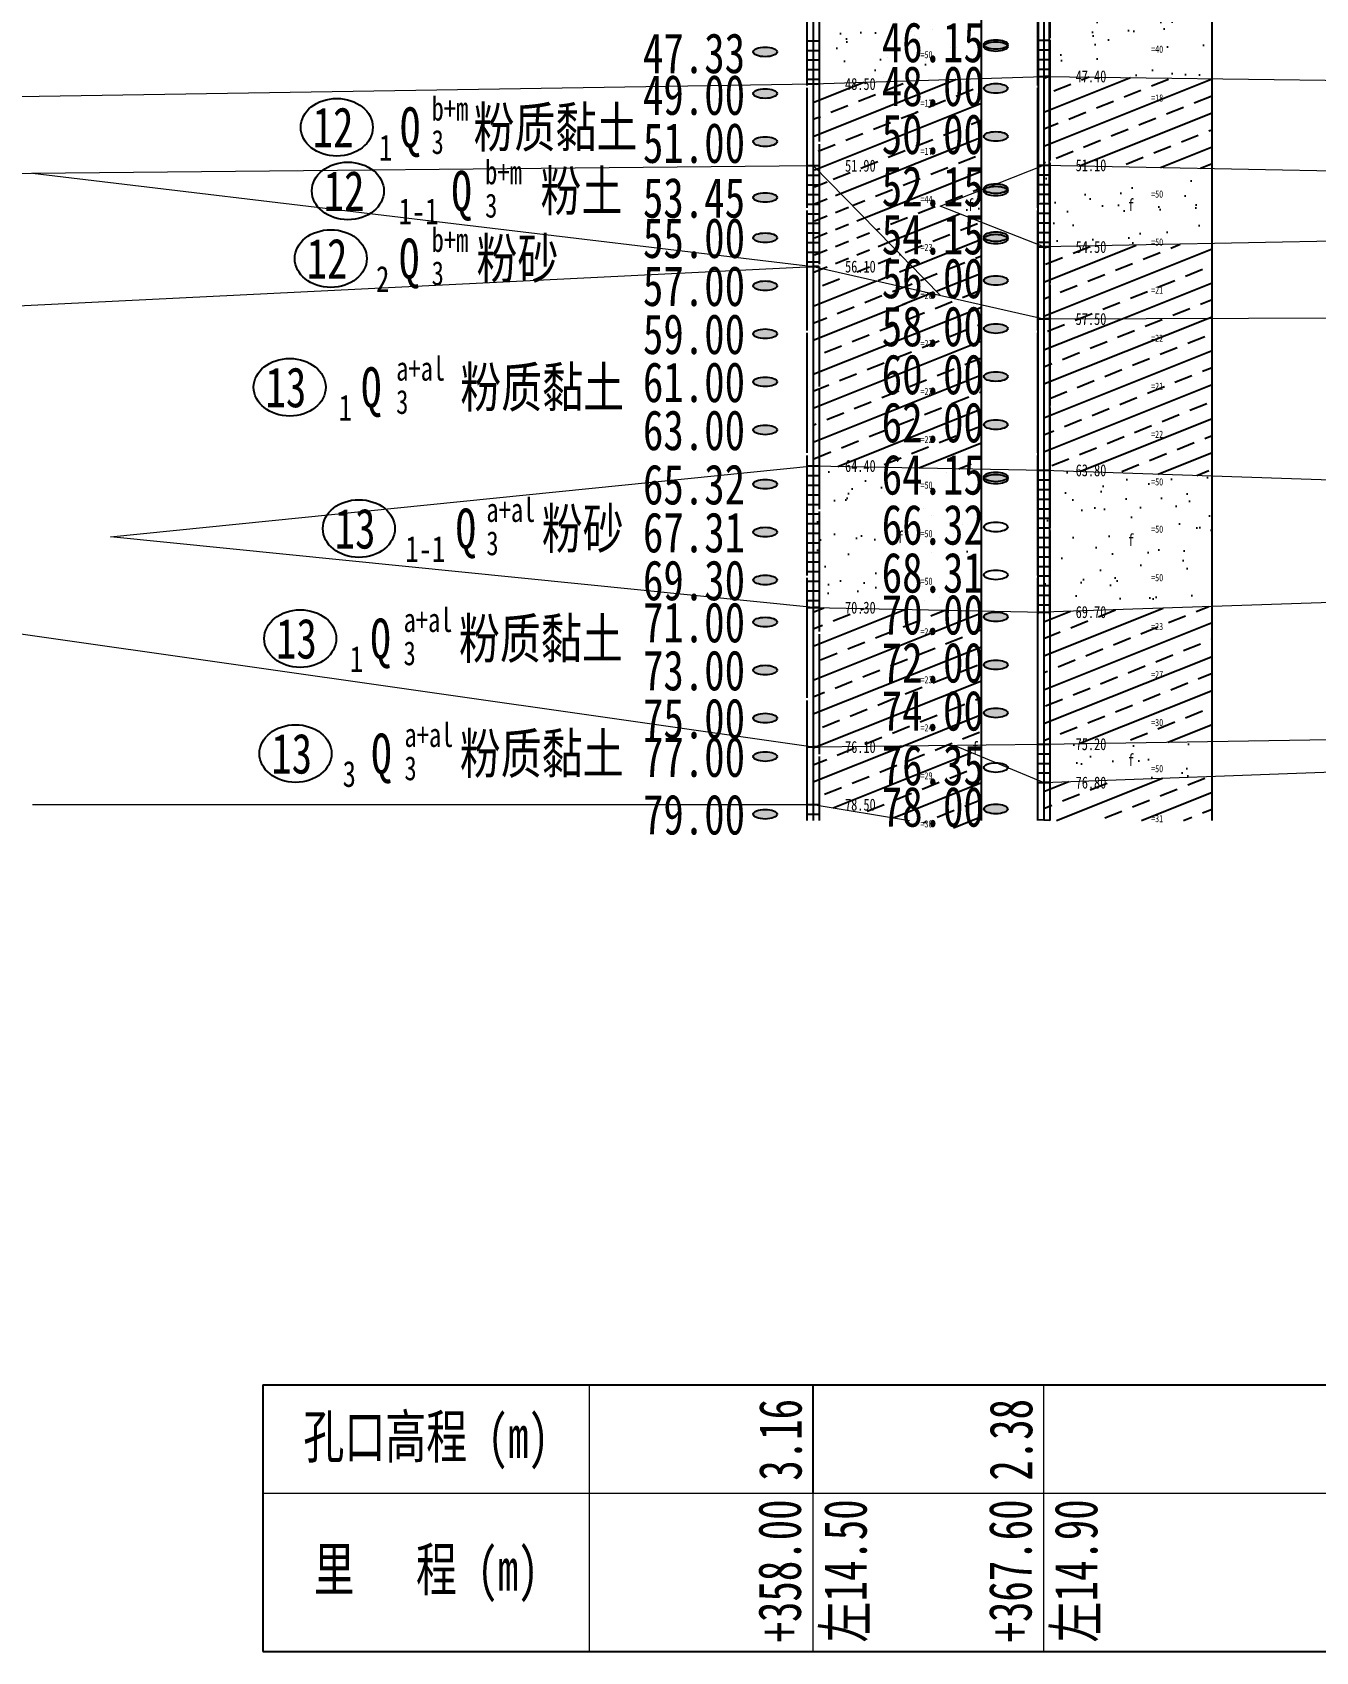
# Model space of a CAD drawing. Header units: millimetres. Extents: x 946 to 3601, y 223 to 2569.
# Drawn here: x 1555.8 to 1609.2, y 483.1 to 550.6 of the extents above; entities that cross this region are included whole.
import ezdxf
from ezdxf.enums import TextEntityAlignment as Align

# ---------------------------------------------------------------- set-up
doc = ezdxf.new("R2010")
doc.units = ezdxf.units.MM
doc.linetypes.add('sx', pattern=[10, 5, 0, 5, 0])
for name, color, linetype in [('dz-temp', 4, 'Continuous'), ('GiCAD_PouMian', 7, 'Continuous'), ('GICAD_QUYANG', 7, 'Continuous'), ('地质-地层符号', 3, 'Continuous'), ('地质-填充花纹', 8, 'Continuous'), ('地质-标贯', 7, 'Continuous'), ('地质-钻孔', 7, 'Continuous')]:
    doc.layers.add(name, color=color, linetype=linetype)
for name, color, linetype, lineweight in [('地质-地层线', 7, 'Continuous', 15), ('地质-文字', 7, 'Continuous', 15), ('地质-标注栏', 1, 'Continuous', 25), ('标注线及字体', 7, 'Continuous', 15)]:
    doc.layers.add(name, color=color, linetype=linetype, lineweight=lineweight)
doc.styles.add('剖线方向', font='', dxfattribs={"width": 0.7, "height": 2.5})
doc.styles.add('叠加符号', font='', dxfattribs={"width": 0.7, "height": 2.5})
doc.styles.add('地层编号', font='', dxfattribs={"width": 0.7, "height": 3})
doc.styles.add('层底标注', font='', dxfattribs={"width": 0.7, "height": 2.5})
doc.styles.add('岩土名称', font='', dxfattribs={"width": 0.7, "height": 3})
doc.styles.add('时代', font='', dxfattribs={"width": 0.7, "height": 3})
doc.styles.add('标注栏数据', font='', dxfattribs={"width": 0.7, "height": 2.5})
doc.styles.add('标注栏项目', font='', dxfattribs={"width": 0.7, "height": 2.5})
doc.styles.add('标贯动探', font='', dxfattribs={"width": 0.7, "height": 1.5})
doc.styles.get('剖线方向').set_extended_font_data('仿宋_GB2312')
doc.styles.get('叠加符号').set_extended_font_data('仿宋_GB2312')
doc.styles.get('地层编号').set_extended_font_data('仿宋_GB2312')
doc.styles.get('层底标注').set_extended_font_data('仿宋_GB2312')
doc.styles.get('岩土名称').set_extended_font_data('仿宋_GB2312')
doc.styles.get('时代').set_extended_font_data('仿宋_GB2312')
doc.styles.get('标注栏数据').set_extended_font_data('仿宋_GB2312')
doc.styles.get('标注栏项目').set_extended_font_data('仿宋_GB2312')
doc.styles.get('标贯动探').set_extended_font_data('仿宋_GB2312')
pattern_1 = [(17.062863, (0, 0), (2.79036967, 1.248899855), [-5.9751498, 0, -4.4813624, 0, -4.4813624, 0]), (3.01447, (0, 0), (7.2145321, 1.8094251), [-2.978456, 0, -7.7439854, 0, -1.7870735, 0]), (345.966575, (-5.3654, 0), (11.0733864, -1.5019982), [-1.573447, 0, -6.293788, 0, -7.3427527, 0]), (17.06286, (0, 0), (-2.941879, 3.021541), [-3.983433, 0, -4.979292, 0, -4.481362, 0]), (3.01447, (0, 0), (4.858372, 4.093388), [-3.574147, 0, -5.361221, 0, -1.7870735, 0]), (345.7037, (-5.3654, 0), (5.2409553, 1.250378), [-2.088827, 0, -6.788688, 0, -10.444135, 0]), (339.87047, (-5.3654, 0), (6.9800505, 1.196567), [-0.942291, 0, -3.769163, 0, -3.769163, 0]), (17.06286, (0, 0), (6.5425438, 3.7545058), [-1.4937875, 0, -1.4937875, 0, -4.4813624, 0]), (3.01447, (0, 0), (2.716851, 3.980613), [-3.574147, 0, -7.743985, 0, -1.787074, 0]), (345.7037, (-5.3654, 0), (15.682466, 1.374167), [-6.266481, 0, -2.611034, 0, -2.611034, 0]), (339.87047, (-5.3654, 0), (230427.237503, -84451.983463), [-1.187286, 0, -9.894053, 0, -0.94229, 0])]
pattern_2 = [(21.80141, (0, 0), (-1.7677652, 0.7071061), []), (21.80141, (1.75, 0), (-1.7677652, 0.7071061), [0.76157655, -0.4759851])]

# ---------------------------------------------------------------- blocks, each defined once
blk = doc.blocks.new('WipeoutBlock')
at = {"color": 7}
blk.add_wipeout([(0, 0), (0, 1), (1, 1), (1, 0)], dxfattribs=at)
blk = doc.blocks.new('gkqy_rao.dwg不标1')
at = {"layer": 'GICAD_QUYANG', "color": 7}
blk.add_circle((0, 0), 1, dxfattribs=at)
blk = doc.blocks.new('gkqy_yuan.dwg不标1')
at = {"layer": 'GiCAD_PouMian'}
h = blk.add_hatch(color=7, dxfattribs=at)
edge = h.paths.add_edge_path()
edge.add_arc((0, 0), 1, 0, 360)
at = {"layer": 'GICAD_QUYANG', "color": 7}
blk.add_circle((0, 0), 1, dxfattribs=at)

msp = doc.modelspace()

# ---------------------------------------------------------------- hatches: boundary and pattern name
at = {"layer": '地质-填充花纹', "linetype": 'Continuous'}
h = msp.add_hatch(dxfattribs=at)
h.set_pattern_fill('GLXS', color=256, scale=0.25, style=0, pattern_type=2)
h.set_pattern_definition(pattern_1)
h.paths.add_polyline_path([(1595.288, 559.955), (1595.288, 548.638), (1588.288, 548.406), (1588.288, 557.006), (1591.854, 561.581)])
h = msp.add_hatch(dxfattribs=at)
h.set_pattern_fill('GLXS', color=256, scale=0.25, style=0, pattern_type=2)
h.set_pattern_definition(pattern_1)
h.paths.add_polyline_path([(1604.888, 557.258), (1604.888, 548.63), (1597.888, 548.724), (1597.888, 557.424)])
h = msp.add_hatch(dxfattribs=at)
h.set_pattern_fill('GLYNT', color=256, scale=0.25, style=0, pattern_type=2)
h.set_pattern_definition(pattern_2)
h.paths.add_polyline_path([(1604.888, 548.63), (1604.888, 544.889), (1597.888, 545.024), (1597.888, 548.724)])
h = msp.add_hatch(dxfattribs=at)
h.set_pattern_fill('GLXS', color=256, scale=0.25, style=0, pattern_type=2)
h.set_pattern_definition(pattern_1)
h.paths.add_polyline_path([(1604.888, 544.889), (1604.888, 541.759), (1597.888, 541.624), (1597.888, 545.024)])
h = msp.add_hatch(dxfattribs=at)
h.set_pattern_fill('GLXS', color=256, scale=0.25, style=0, pattern_type=2)
h.set_pattern_definition(pattern_1)
h.paths.add_polyline_path([(1595.288, 542.647), (1593.568, 543.324), (1595.288, 544.001)])
h = msp.add_hatch(dxfattribs=at)
h.set_pattern_fill('GLYNT', color=256, scale=0.25, style=0, pattern_type=2)
h.set_pattern_definition(pattern_2)
h.paths.add_polyline_path([(1604.888, 538.648), (1597.888, 538.624), (1597.888, 541.624), (1604.888, 541.759)])
h = msp.add_hatch(dxfattribs=at)
h.set_pattern_fill('GLYNT', color=256, scale=0.25, style=0, pattern_type=2)
h.set_pattern_definition(pattern_2)
h.paths.add_polyline_path([(1604.888, 532.09), (1597.888, 532.324), (1597.888, 538.624), (1604.888, 538.648)])
h = msp.add_hatch(dxfattribs=at)
h.set_pattern_fill('GLXS', color=256, scale=0.25, style=0, pattern_type=2)
h.set_pattern_definition(pattern_1)
h.paths.add_polyline_path([(1604.888, 532.09), (1604.888, 526.658), (1597.888, 526.424), (1597.888, 532.324)])
h = msp.add_hatch(dxfattribs=at)
h.set_pattern_fill('GLYNT', color=256, scale=0.25, style=0, pattern_type=2)
h.set_pattern_definition(pattern_2)
h.paths.add_polyline_path([(1595.288, 526.473), (1595.288, 520.892), (1594.142, 520.878), (1588.288, 520.806), (1588.288, 526.606)])
h = msp.add_hatch(dxfattribs=at)
h.set_pattern_fill('GLYNT', color=256, scale=0.25, style=0, pattern_type=2)
h.set_pattern_definition(pattern_2)
h.paths.add_polyline_path([(1604.888, 521.041), (1597.888, 520.924), (1597.888, 526.424), (1604.888, 526.658)])
h = msp.add_hatch(dxfattribs=at)
h.set_pattern_fill('GLYNT', color=256, scale=0.25, style=0, pattern_type=2)
h.set_pattern_definition(pattern_2)
h.paths.add_polyline_path([(1595.288, 520.403), (1595.288, 517.253), (1588.288, 518.406), (1588.288, 520.806), (1594.142, 520.878)])
h = msp.add_hatch(dxfattribs=at)
h.set_pattern_fill('GLXS', color=256, scale=0.25, style=0, pattern_type=2)
h.set_pattern_definition(pattern_1)
h.paths.add_polyline_path([(1604.888, 519.587), (1597.888, 519.324), (1597.888, 520.924), (1604.888, 521.041)])
h = msp.add_hatch(dxfattribs=at)
h.set_pattern_fill('GLYNT', color=256, scale=0.25, style=0, pattern_type=2)
h.set_pattern_definition(pattern_2)
h.paths.add_polyline_path([(1597.888, 519.324), (1604.888, 519.587), (1604.888, 517.745), (1597.888, 517.745)])
h = msp.add_hatch(dxfattribs=at)
h.set_pattern_fill('GLXS', color=256, scale=0.25, style=0, pattern_type=2)
h.set_pattern_definition(pattern_1)
h.paths.add_polyline_path([(1588.288, 518.406), (1592.299, 517.745), (1588.288, 517.745)])

# ---------------------------------------------------------------- linework, layer by layer
at = {"layer": 'dz-temp', "color": 7, "linetype": 'Continuous'}
for p, q in [((1588.288, 598.834), (1588.288, 517.745)), ((1595.288, 517.745), (1595.288, 598.834)), ((1597.888, 598.834), (1597.888, 517.745)), ((1604.888, 517.745), (1604.888, 598.834))]:
    msp.add_line(p, q, dxfattribs=at)
at = {"layer": '地质-地层符号', "color": 7, "linetype": 'Continuous'}
for centre in [(1568.459, 546.603), (1568.919, 543.954), (1568.208, 541.138), (1566.498, 535.78), (1569.377, 529.898), (1566.937, 525.318), (1566.739, 520.531)]:
    msp.add_ellipse(centre, major_axis=(-1.5, 0), ratio=0.8, dxfattribs=at)
at = {"layer": '地质-地层线', "color": 7}
for p, q in [((1588.288, 548.406), (1597.888, 548.724)), ((1597.888, 548.724), (1793.688, 546.084)), ((1523.288, 544.385), (1588.288, 545.006)), ((1593.568, 543.324), (1597.888, 545.024)), ((1597.888, 545.024), (1685.998, 543.324)), ((1597.888, 541.624), (1593.568, 543.324)), ((1685.998, 543.324), (1597.888, 541.624)), ((1597.888, 538.624), (1793.688, 539.284)), ((1588.288, 532.506), (1597.888, 532.324)), ((1597.888, 532.324), (1685.998, 529.374)), ((1685.998, 529.374), (1597.888, 526.424)), ((1542.202, 527.385), (1555.788, 525.446)), ((1588.288, 526.606), (1597.888, 526.424)), ((1597.888, 520.924), (1793.688, 524.184)), ((1597.888, 519.324), (1674.298, 522.196)), ((1588.288, 520.806), (1597.888, 520.924)), ((1594.142, 520.878), (1597.888, 519.324)), ((1555.788, 518.406), (1588.288, 518.406)), ((1588.288, 518.406), (1592.299, 517.745)), ((1578.981, 483.145), (1578.981, 494.245)), ((1565.374, 489.745), (1818.857, 489.745))]:
    msp.add_line(p, q, dxfattribs=at)
at = {"layer": '地质-标注栏', "linetype": 'Continuous'}
for p, q in [((1565.374, 494.245), (1818.857, 494.245)), ((1565.374, 494.245), (1565.374, 483.145)), ((1565.374, 483.145), (1818.857, 483.145))]:
    msp.add_line(p, q, dxfattribs=at)
at = {"layer": '地质-标注栏', "color": 7, "linetype": 'Continuous'}
msp.add_line((1588.288, 489.745), (1588.288, 494.245), dxfattribs=at)
at = {"layer": '地质-钻孔', "color": 7, "linetype": 'sx'}
for p, q in [((1588.038, 517.745), (1588.038, 596.906)), ((1588.538, 596.906), (1588.538, 517.745)), ((1597.638, 517.745), (1597.638, 596.124)), ((1598.138, 596.124), (1598.138, 517.745))]:
    msp.add_line(p, q, dxfattribs=at)
at = {"layer": '地质-钻孔', "color": 7, "linetype": 'Continuous'}
for p, q in [((1597.638, 517.773), (1597.714, 596.154)), ((1598.063, 596.154), (1598.138, 517.745)), ((1588.038, 550.206), (1588.538, 550.206)), ((1597.638, 550.224), (1598.138, 550.224)), ((1588.038, 549.806), (1588.538, 549.806)), ((1588.038, 549.406), (1588.538, 549.406)), ((1597.638, 549.824), (1598.138, 549.824)), ((1597.638, 549.424), (1598.138, 549.424)), ((1588.038, 549.006), (1588.538, 549.006)), ((1597.638, 549.024), (1598.138, 549.024)), ((1597.638, 548.724), (1598.138, 548.724)), ((1597.638, 548.724), (1598.138, 548.724)), ((1597.638, 548.724), (1598.138, 548.724)), ((1598.138, 548.724), (1597.888, 548.724)), ((1597.888, 548.724), (1597.888, 545.024)), ((1588.038, 548.606), (1588.538, 548.606)), ((1588.038, 548.406), (1588.538, 548.406)), ((1588.038, 548.406), (1588.538, 548.406)), ((1588.038, 545.006), (1588.538, 545.006)), ((1588.038, 545.006), (1588.538, 545.006)), ((1588.038, 545.006), (1588.538, 545.006)), ((1597.638, 545.024), (1598.138, 545.024)), ((1597.638, 545.024), (1598.138, 545.024)), ((1597.638, 545.024), (1598.138, 545.024)), ((1588.038, 544.606), (1588.538, 544.606)), ((1588.038, 544.206), (1588.538, 544.206)), ((1597.638, 544.624), (1598.138, 544.624)), ((1597.638, 544.224), (1598.138, 544.224)), ((1588.038, 543.806), (1588.538, 543.806)), ((1588.038, 543.406), (1588.538, 543.406)), ((1597.638, 543.824), (1598.138, 543.824)), ((1597.638, 543.424), (1598.138, 543.424)), ((1588.038, 543.006), (1588.538, 543.006)), ((1597.638, 543.024), (1598.138, 543.024)), ((1588.038, 542.606), (1588.538, 542.606)), ((1588.038, 542.206), (1588.538, 542.206)), ((1597.638, 542.624), (1598.138, 542.624)), ((1597.638, 542.224), (1598.138, 542.224)), ((1588.038, 541.806), (1588.538, 541.806)), ((1588.038, 541.406), (1588.538, 541.406)), ((1597.638, 541.824), (1598.138, 541.824)), ((1597.638, 541.624), (1598.138, 541.624)), ((1597.638, 541.624), (1598.138, 541.624)), ((1597.638, 541.624), (1598.138, 541.624)), ((1598.138, 541.624), (1597.888, 541.624)), ((1597.888, 541.624), (1597.888, 538.624)), ((1588.038, 541.006), (1588.538, 541.006)), ((1588.038, 540.806), (1588.538, 540.806)), ((1588.038, 540.806), (1588.538, 540.806)), ((1588.038, 540.806), (1588.538, 540.806)), ((1588.538, 540.806), (1588.288, 540.806)), ((1588.288, 540.806), (1588.288, 532.506)), ((1597.638, 538.624), (1598.138, 538.624)), ((1597.638, 538.624), (1598.138, 538.624)), ((1597.638, 538.624), (1598.138, 538.624)), ((1598.138, 538.624), (1597.888, 538.624)), ((1597.888, 538.624), (1597.888, 532.324)), ((1588.038, 532.506), (1588.538, 532.506)), ((1588.038, 532.506), (1588.538, 532.506)), ((1588.038, 532.506), (1588.538, 532.506)), ((1588.038, 532.106), (1588.538, 532.106)), ((1597.638, 532.324), (1598.138, 532.324)), ((1597.638, 532.324), (1598.138, 532.324)), ((1597.638, 532.324), (1598.138, 532.324)), ((1597.638, 531.924), (1598.138, 531.924)), ((1588.038, 531.706), (1588.538, 531.706)), ((1588.038, 531.306), (1588.538, 531.306)), ((1597.638, 531.524), (1598.138, 531.524)), ((1588.038, 530.906), (1588.538, 530.906)), ((1597.638, 531.124), (1598.138, 531.124)), ((1597.638, 530.724), (1598.138, 530.724)), ((1588.038, 530.506), (1588.538, 530.506)), ((1588.038, 530.106), (1588.538, 530.106)), ((1597.638, 530.324), (1598.138, 530.324)), ((1597.638, 529.924), (1598.138, 529.924)), ((1588.038, 529.706), (1588.538, 529.706)), ((1588.038, 529.306), (1588.538, 529.306)), ((1597.638, 529.524), (1598.138, 529.524)), ((1588.038, 528.906), (1588.538, 528.906)), ((1588.038, 528.506), (1588.538, 528.506)), ((1597.638, 529.124), (1598.138, 529.124)), ((1597.638, 528.724), (1598.138, 528.724)), ((1588.038, 528.106), (1588.538, 528.106)), ((1597.638, 528.324), (1598.138, 528.324)), ((1597.638, 527.924), (1598.138, 527.924)), ((1588.038, 527.706), (1588.538, 527.706)), ((1588.038, 527.306), (1588.538, 527.306)), ((1597.638, 527.524), (1598.138, 527.524)), ((1588.038, 526.906), (1588.538, 526.906)), ((1588.038, 526.606), (1588.538, 526.606)), ((1588.038, 526.606), (1588.538, 526.606)), ((1588.038, 526.606), (1588.538, 526.606)), ((1588.538, 526.606), (1588.288, 526.606)), ((1588.288, 526.606), (1588.288, 520.806)), ((1597.638, 527.124), (1598.138, 527.124)), ((1597.638, 526.724), (1598.138, 526.724)), ((1597.638, 526.424), (1598.138, 526.424)), ((1597.638, 526.424), (1598.138, 526.424)), ((1588.038, 520.806), (1588.538, 520.806)), ((1588.038, 520.806), (1588.538, 520.806)), ((1588.038, 520.806), (1588.538, 520.806)), ((1588.538, 520.806), (1588.288, 520.806)), ((1588.288, 520.806), (1588.288, 518.406)), ((1597.638, 520.924), (1598.138, 520.924)), ((1597.638, 520.924), (1598.138, 520.924)), ((1597.638, 520.924), (1598.138, 520.924)), ((1597.638, 520.524), (1598.138, 520.524)), ((1597.638, 520.124), (1598.138, 520.124)), ((1597.638, 519.724), (1598.138, 519.724)), ((1597.638, 519.324), (1598.138, 519.324)), ((1597.638, 519.324), (1598.138, 519.324)), ((1597.638, 519.324), (1598.138, 519.324)), ((1598.138, 519.324), (1597.888, 519.324)), ((1597.888, 519.324), (1597.888, 517.745)), ((1588.038, 518.406), (1588.538, 518.406)), ((1588.038, 518.406), (1588.538, 518.406)), ((1588.038, 518.406), (1588.538, 518.406)), ((1588.038, 518.006), (1588.538, 518.006)), ((1598.138, 517.745), (1597.638, 517.773))]:
    msp.add_line(p, q, dxfattribs=at)
at = {"layer": '标注线及字体', "color": 7, "linetype": 'Continuous'}
for p, q in [((1597.888, 489.745), (1597.888, 494.245)), ((1588.288, 483.145), (1588.288, 489.745)), ((1597.888, 483.145), (1597.888, 489.745))]:
    msp.add_line(p, q, dxfattribs=at)

# ---------------------------------------------------------------- block references
at = {"color": 7, "linetype": 'Continuous'}
for name, p, xscale, yscale in [('gkqy_yuan.dwg不标1', (1595.888, 550.049), 0.5, 0.2), ('gkqy_rao.dwg不标1', (1595.888, 549.964), 0.5, 0.2), ('gkqy_yuan.dwg不标1', (1595.888, 548.224), 0.5, 0.2), ('WipeoutBlock', (1591.326, 546.879), 1.289729711171685, 0.3589189189189528), ('gkqy_yuan.dwg不标1', (1595.888, 546.224), 0.5, 0.2), ('WipeoutBlock', (1591.326, 544.879), 1.289729711171685, 0.3589189189189528), ('gkqy_yuan.dwg不标1', (1595.888, 544.049), 0.5, 0.2), ('gkqy_rao.dwg不标1', (1595.888, 543.949), 0.5, 0.2), ('WipeoutBlock', (1591.326, 542.879), 1.289729711171685, 0.3589189189189528), ('gkqy_yuan.dwg不标1', (1595.888, 542.049), 0.5, 0.2), ('gkqy_rao.dwg不标1', (1595.888, 541.949), 0.5, 0.2), ('WipeoutBlock', (1591.326, 540.879), 1.289729711171685, 0.3654054054054359), ('gkqy_yuan.dwg不标1', (1595.888, 540.224), 0.5, 0.2), ('WipeoutBlock', (1591.326, 538.879), 1.289729711171685, 0.3654054054054359), ('gkqy_yuan.dwg不标1', (1595.888, 538.224), 0.5, 0.2), ('gkqy_yuan.dwg不标1', (1595.888, 536.224), 0.5, 0.2), ('gkqy_yuan.dwg不标1', (1595.888, 534.224), 0.5, 0.2), ('gkqy_yuan.dwg不标1', (1595.888, 532.049), 0.5, 0.2), ('gkqy_rao.dwg不标1', (1595.888, 531.954), 0.5, 0.2), ('gkqy_rao.dwg不标1', (1595.888, 529.964), 0.5, 0.2), ('WipeoutBlock', (1590.362, 528.712), 1.064864864864785, 0.5448648648648304), ('gkqy_rao.dwg不标1', (1595.888, 527.969), 0.5, 0.2), ('gkqy_yuan.dwg不标1', (1595.888, 526.224), 0.5, 0.2), ('gkqy_yuan.dwg不标1', (1595.888, 524.224), 0.5, 0.2), ('gkqy_yuan.dwg不标1', (1595.888, 522.224), 0.5, 0.2), ('gkqy_rao.dwg不标1', (1595.888, 519.949), 0.5, 0.2), ('gkqy_yuan.dwg不标1', (1595.888, 518.224), 0.5, 0.2)]:
    msp.add_blockref(name, p, dxfattribs=dict(at, xscale=xscale, yscale=yscale))
at = {"linetype": 'Continuous'}
for p, xscale, yscale in [((1585.688, 549.501, 0), 1.200000009999894, 0.4800000039999577), ((1585.688, 547.766, 0), 1.200000009999894, 0.4800000039999577), ((1574.474, 546.028), 6.011891792915958, 0.8778378378378694), ((1585.688, 545.766, 0), 1.200000009999894, 0.4800000039999577), ((1585.688, 543.441, 0), 1.200000009999894, 0.4800000039999577), ((1585.688, 541.766, 0), 1.200000009999894, 0.4800000039999577), ((1585.688, 539.766, 0), 1.200000009999894, 0.4800000039999577), ((1585.688, 537.766, 0), 1.200000009999894, 0.4800000039999577), ((1574.197, 535.084), 6.011891792915958, 0.8778378378378694), ((1585.688, 535.766, 0), 1.200000009999894, 0.4800000039999577), ((1585.688, 533.766, 0), 1.200000009999894, 0.4800000039999577), ((1585.688, 531.506, 0), 1.200000009999894, 0.4800000039999577), ((1585.688, 529.511, 0), 1.200000009999894, 0.4800000039999577), ((1585.688, 527.516, 0), 1.200000009999894, 0.4800000039999577), ((1585.688, 525.766, 0), 1.200000009999894, 0.4800000039999577), ((1585.688, 523.766, 0), 1.200000009999894, 0.4800000039999577), ((1585.688, 521.766, 0), 1.200000009999894, 0.4800000039999577), ((1585.688, 520.166, 0), 1.200000009999894, 0.4800000039999577)]:
    msp.add_blockref('WipeoutBlock', p, dxfattribs=dict(at, xscale=xscale, yscale=yscale))

# ---------------------------------------------------------------- texts
at = {"color": 7, "linetype": 'Continuous', "style": '剖线方向', "width": 0.75}
for s, p in [('46.15', (1591.141, 549.312)), ('47.33', (1581.201, 548.855)), ('47.33', (1581.201, 548.855)), ('53.45', (1581.201, 542.837)), ('60.00', (1591.141, 535.487)), ('62.00', (1591.141, 533.487)), ('64.15', (1591.141, 531.312)), ('70.00', (1591.141, 525.487)), ('72.00', (1591.141, 523.487)), ('74.00', (1591.141, 521.487)), ('76.35', (1591.141, 519.212)), ('78.00', (1591.141, 517.487))]:
    msp.add_text(s, height=1.6667, dxfattribs=at).set_placement(p)
at = {"layer": '地质-地层符号', "color": 7, "linetype": 'Continuous', "width": 0.75}
for s, height, style, p in [('12', 1.6662, '地层编号', (1567.452, 545.77)), ('Q', 1.666, '时代', (1571.086, 545.77)), ('b+m', 0.9997, '时代', (1572.404, 546.881)), ('1', 1.083, '地层编号', (1570.215, 545.214)), ('3', 1, '时代', (1572.404, 545.492)), ('12', 1.6662, '地层编号', (1567.911, 543.121)), ('Q', 1.666, '时代', (1573.228, 543.121)), ('b+m', 0.9997, '时代', (1574.633, 544.232)), ('粉土', 1.6662, '岩土名称', (1576.936, 543.121)), ('1-1', 1.083, '地层编号', (1571.032, 542.566)), ('3', 1, '时代', (1574.633, 542.844)), ('Q', 1.666, '时代', (1571.048, 540.304)), ('b+m', 0.9997, '时代', (1572.405, 541.415)), ('粉砂', 1.6662, '岩土名称', (1574.275, 540.304)), ('12', 1.6662, '地层编号', (1567.201, 540.304)), ('2', 1.083, '地层编号', (1570.094, 539.749)), ('3', 1, '时代', (1572.405, 540.027)), ('13', 1.6662, '地层编号', (1565.49, 534.947)), ('Q', 1.666, '时代', (1569.468, 534.947)), ('a+al', 0.9997, '时代', (1570.929, 536.058)), ('1', 1.083, '地层编号', (1568.54, 534.391)), ('3', 1, '时代', (1570.929, 534.669)), ('a+al', 0.9997, '时代', (1574.684, 530.176)), ('13', 1.6662, '地层编号', (1568.369, 529.065)), ('Q', 1.666, '时代', (1573.405, 529.065)), ('粉砂', 1.6662, '岩土名称', (1576.99, 529.065)), ('1-1', 1.083, '地层编号', (1571.314, 528.51)), ('3', 1, '时代', (1574.684, 528.787)), ('a+al', 0.9997, '时代', (1571.237, 525.595)), ('13', 1.6662, '地层编号', (1565.929, 524.485)), ('Q', 1.666, '时代', (1569.854, 524.485)), ('粉质黏土', 1.6662, '岩土名称', (1573.543, 524.485)), ('3', 1, '时代', (1571.237, 524.207)), ('1', 1.083, '地层编号', (1569.004, 523.929)), ('a+al', 0.9997, '时代', (1571.274, 520.809)), ('13', 1.6662, '地层编号', (1565.731, 519.698)), ('Q', 1.666, '时代', (1569.891, 519.698)), ('粉质黏土', 1.6662, '岩土名称', (1573.579, 519.698)), ('3', 1, '时代', (1571.274, 519.42)), ('3', 1.083, '地层编号', (1568.702, 519.142))]:
    msp.add_text(s, height=height, dxfattribs=dict(at, style=style)).set_placement(p)
at = {"layer": '地质-填充花纹', "linetype": 'Continuous', "style": '叠加符号', "width": 0.75}
for p in [(1594.715, 543.124), (1601.388, 543.124), (1591.788, 529.29), (1601.388, 529.174), (1594.906, 520.524), (1601.388, 520.019)]:
    msp.add_text('f', height=0.5, dxfattribs=at).set_placement(p)
at = {"layer": '地质-文字', "color": 7, "linetype": 'Continuous', "style": '层底标注', "width": 0.75}
for s, p in [('47.40', (1599.213, 548.474)), ('48.50', (1589.613, 548.156)), ('51.90', (1589.613, 544.756)), ('51.10', (1599.213, 544.774)), ('54.50', (1599.213, 541.374)), ('56.10', (1589.613, 540.556)), ('57.50', (1599.213, 538.374)), ('64.40', (1589.613, 532.256)), ('63.80', (1599.213, 532.074)), ('70.30', (1589.613, 526.356)), ('69.70', (1599.213, 526.174)), ('75.20', (1599.213, 520.674)), ('76.10', (1589.613, 520.556)), ('76.80', (1599.213, 519.074)), ('78.50', (1589.613, 518.156))]:
    msp.add_text(s, height=0.5, dxfattribs=at).set_placement(p)
at = {"layer": '地质-标贯', "color": 7, "linetype": 'Continuous', "style": '标贯动探', "width": 0.75}
for s, p in [('=50', (1592.751, 549.476)), ('=40', (1602.351, 549.704)), ('=18', (1602.351, 547.674)), ('=50', (1602.351, 543.674)), ('=50', (1602.351, 541.674)), ('=21', (1602.351, 539.674)), ('=22', (1602.351, 537.674)), ('=21', (1592.751, 537.456)), ('=21', (1602.351, 535.674)), ('=22', (1592.751, 535.456)), ('=22', (1602.351, 533.674)), ('=22', (1592.751, 533.456)), ('=50', (1602.351, 531.694)), ('=50', (1592.751, 531.556)), ('=50', (1602.351, 529.724)), ('=50', (1592.751, 529.536)), ('=50', (1592.751, 527.556)), ('=50', (1602.351, 527.704)), ('=23', (1602.351, 525.674)), ('=24', (1592.751, 525.456)), ('=27', (1602.351, 523.674)), ('=23', (1592.751, 523.456)), ('=24', (1592.751, 521.456)), ('=30', (1602.351, 521.674)), ('=29', (1592.751, 519.456)), ('=50', (1602.351, 519.754)), ('=30', (1592.751, 517.456)), ('=31', (1602.351, 517.674))]:
    msp.add_text(s, height=0.3, dxfattribs=at).set_placement(p)
at = {"layer": '标注线及字体', "color": 7, "linetype": 'Continuous', "style": '标注栏数据', "oblique": 0.00001, "width": 0.7}
for s, p in [('3.16', (1587.807, 490.261)), ('2.38', (1597.407, 490.261)), ('+358.00', (1587.778, 483.527)), ('左14.50', (1590.515, 483.527)), ('+367.60', (1597.378, 483.527)), ('左14.90', (1600.115, 483.527))]:
    msp.add_text(s, height=1.7858, rotation=90.00001, dxfattribs=at).set_placement(p)
at = {"layer": '标注线及字体', "color": 7, "linetype": 'Continuous', "style": '标注栏项目', "width": 0.7}
for s, p in [('孔口高程 (m)', (1572.177, 491.995)), ('里   程 (m)', (1572.177, 486.445))]:
    msp.add_text(s, height=1.7858, dxfattribs=at).set_placement(p, align=Align.MIDDLE)

# ---------------------------------------------------------------- next in the draw order: hatches: boundary and pattern name
at = {"layer": '地质-填充花纹', "linetype": 'Continuous'}
h = msp.add_hatch(dxfattribs=at)
h.set_pattern_fill('GLYNT', color=256, scale=0.25, style=0, pattern_type=2)
h.set_pattern_definition(pattern_2)
h.paths.add_polyline_path([(1595.288, 544.001), (1593.568, 543.324), (1595.288, 542.647), (1595.288, 539.215), (1593.593, 539.6), (1588.288, 545.006), (1588.288, 548.406), (1595.288, 548.638)])
h = msp.add_hatch(dxfattribs=at)
h.set_pattern_fill('GKFT', color=256, scale=0.25, style=0, pattern_type=2)
h.set_pattern_definition([(21.80141, (0, 0), (-0.88388348, 0.3535534), [0.571183, -0.38078866])])
h.paths.add_polyline_path([(1593.593, 539.6), (1588.288, 540.806), (1588.288, 545.006)])
h = msp.add_hatch(dxfattribs=at)
h.set_pattern_fill('GLYNT', color=256, scale=0.25, style=0, pattern_type=2)
h.set_pattern_definition(pattern_2)
h.paths.add_polyline_path([(1593.593, 539.6), (1595.288, 539.215), (1595.288, 532.373), (1588.288, 532.506), (1588.288, 540.806)])
h = msp.add_hatch(dxfattribs=at)
h.set_pattern_fill('GLXS', color=256, scale=0.25, style=0, pattern_type=2)
h.set_pattern_definition(pattern_1)
h.paths.add_polyline_path([(1595.288, 532.373), (1595.288, 526.473), (1588.288, 526.606), (1588.288, 532.506)])

# ---------------------------------------------------------------- next in the draw order: linework, layer by layer
at = {"layer": '地质-地层线', "color": 7}
for p, q in [((1523.288, 547.385), (1588.288, 548.406)), ((1588.288, 545.006), (1593.593, 539.6)), ((1523.288, 537.585), (1588.288, 540.806)), ((1588.288, 540.806), (1597.888, 538.624)), ((1555.788, 525.446), (1588.288, 520.806))]:
    msp.add_line(p, q, dxfattribs=at)

# ---------------------------------------------------------------- next in the draw order: block references
at = {"linetype": 'Continuous', "xscale": 1.200000009999894, "yscale": 0.4800000039999577}
for p in [(1585.688, 549.501, 0), (1585.688, 543.441, 0), (1585.688, 531.506, 0), (1585.688, 529.511, 0), (1585.688, 527.516, 0), (1585.688, 517.766, 0)]:
    msp.add_blockref('WipeoutBlock', p, dxfattribs=at)
at = {"color": 7, "linetype": 'Continuous', "xscale": 0.5, "yscale": 0.2}
for p in [(1586.288, 548.006), (1586.288, 546.006), (1586.288, 542.006), (1586.288, 540.006), (1586.288, 538.006), (1586.288, 536.006), (1586.288, 534.006), (1586.288, 526.006), (1586.288, 524.006), (1586.288, 522.006), (1586.288, 520.406)]:
    msp.add_blockref('gkqy_yuan.dwg不标1', p, dxfattribs=at)

# ---------------------------------------------------------------- next in the draw order: texts
at = {"color": 7, "linetype": 'Continuous', "style": '剖线方向', "width": 0.75}
for s, p in [('49.00', (1581.201, 547.12)), ('48.00', (1591.141, 547.487)), ('51.00', (1581.201, 545.12)), ('50.00', (1591.141, 545.487)), ('52.15', (1591.141, 543.312)), ('55.00', (1581.201, 541.162)), ('54.15', (1591.141, 541.312)), ('57.00', (1581.201, 539.162)), ('56.00', (1591.141, 539.487)), ('59.00', (1581.201, 537.162)), ('58.00', (1591.141, 537.487)), ('61.00', (1581.201, 535.162)), ('63.00', (1581.201, 533.162)), ('66.32', (1591.141, 529.227)), ('68.31', (1591.141, 527.232)), ('71.00', (1581.201, 525.162)), ('73.00', (1581.201, 523.162)), ('75.00', (1581.201, 521.162)), ('77.00', (1581.201, 519.562))]:
    msp.add_text(s, height=1.6667, dxfattribs=at).set_placement(p)
at = {"layer": '地质-地层符号', "color": 7, "linetype": 'Continuous', "style": '岩土名称', "width": 0.75}
for p in [(1574.151, 545.77), (1573.599, 534.947)]:
    msp.add_text('粉质黏土', height=1.6662, dxfattribs=at).set_placement(p)
at = {"layer": '地质-标贯', "color": 7, "linetype": 'Continuous', "style": '标贯动探', "width": 0.75}
for s, p in [('=17', (1592.751, 547.456)), ('=17', (1592.751, 545.456)), ('=44', (1592.751, 543.456)), ('=23', (1592.751, 541.456)), ('=20', (1592.751, 539.456))]:
    msp.add_text(s, height=0.3, dxfattribs=at).set_placement(p)

# ---------------------------------------------------------------- next in the draw order: linework, layer by layer
at = {"layer": '地质-地层线', "color": 7}
for p, q in [((1555.788, 544.696), (1588.288, 540.806)), ((1559.038, 529.556), (1588.288, 532.506)), ((1588.288, 526.606), (1559.038, 529.556))]:
    msp.add_line(p, q, dxfattribs=at)

# ---------------------------------------------------------------- next in the draw order: block references
at = {"color": 7, "linetype": 'Continuous', "xscale": 0.5, "yscale": 0.2}
for name, p in [('gkqy_rao.dwg不标1', (1586.288, 549.741)), ('gkqy_yuan.dwg不标1', (1586.288, 549.741)), ('gkqy_rao.dwg不标1', (1586.288, 543.681)), ('gkqy_yuan.dwg不标1', (1586.288, 543.681)), ('gkqy_rao.dwg不标1', (1586.288, 531.746)), ('gkqy_yuan.dwg不标1', (1586.288, 531.746)), ('gkqy_yuan.dwg不标1', (1586.288, 529.751)), ('gkqy_rao.dwg不标1', (1586.288, 529.751)), ('gkqy_rao.dwg不标1', (1586.288, 527.756)), ('gkqy_yuan.dwg不标1', (1586.288, 527.756)), ('gkqy_yuan.dwg不标1', (1586.288, 518.006))]:
    msp.add_blockref(name, p, dxfattribs=at)

# ---------------------------------------------------------------- next in the draw order: texts
at = {"color": 7, "linetype": 'Continuous', "style": '剖线方向', "width": 0.75}
for s, p in [('65.32', (1581.201, 530.902)), ('65.32', (1581.201, 530.902)), ('67.31', (1581.201, 528.907)), ('67.31', (1581.201, 528.907)), ('69.30', (1581.201, 526.912)), ('69.30', (1581.201, 526.912)), ('79.00', (1581.201, 517.162))]:
    msp.add_text(s, height=1.6667, dxfattribs=at).set_placement(p)

doc.saveas('drawing.dxf')
